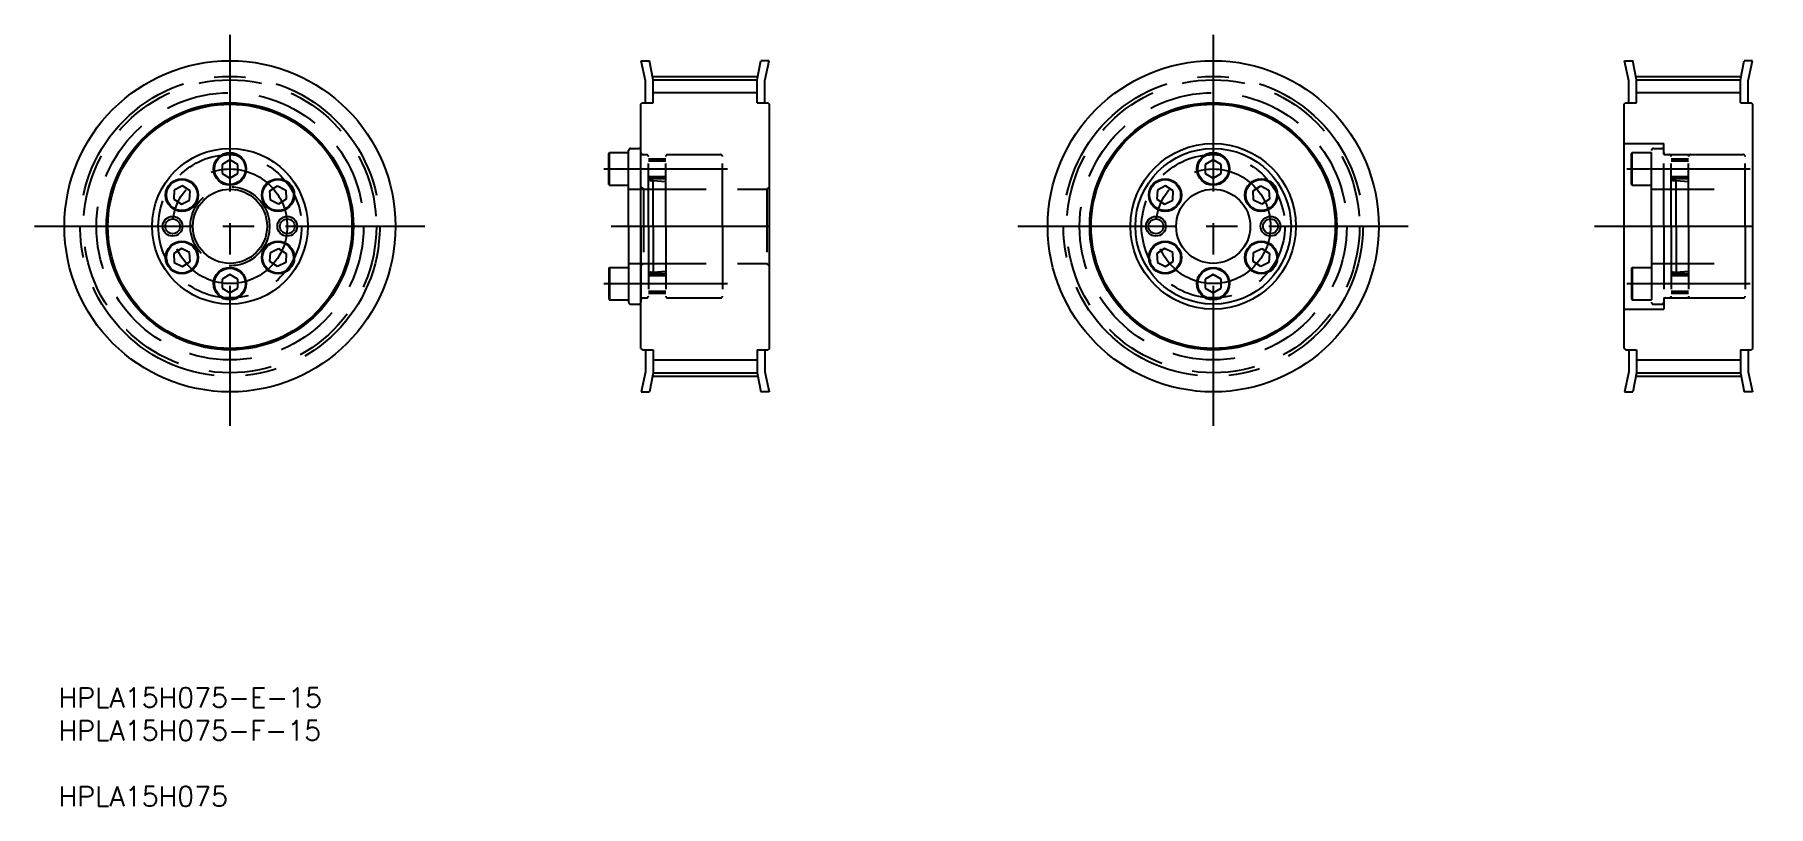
# Model space of a CAD drawing. Extents: x 10 to 361, y -15 to 141.
import ezdxf

# ---------------------------------------------------------------- set-up
doc = ezdxf.new("R2010")
doc.units = 0
doc.linetypes.add('CENTER', pattern=[50.8, 31.75, -6.35, 6.35, -6.35])
doc.linetypes.add('DASHED', pattern=[19.05, 12.7, -6.35])
doc.layers.get('0').update_dxf_attribs({"linetype": 'CONTINUOUS'})
doc.layers.add('CENTER', color=1, linetype='CENTER')
doc.styles.add('MISUMI', font='txt.shx')

# ---------------------------------------------------------------- blocks, each defined once
blk = doc.blocks.new('*U5')
at = {"color": 7, "linetype": 'CONTINUOUS', "style": 'MISUMI'}
for s, p in [('HPLA15H075-E-15', (15.05, 4.8)), ('HPLA15H075-F-15', (15.05, -1.87)), ('HPLA15H075', (15.05, -15.2))]:
    blk.add_text(s, height=4, dxfattribs=at).set_placement(p)

msp = doc.modelspace()

# ---------------------------------------------------------------- linework, layer by layer
at = {"color": 7, "linetype": 'CONTINUOUS'}
for p, q in [((132.99, 135.64), (134.65, 135.64)), ((133.82, 131.56), (132.99, 135.64)), ((135.42, 131.77), (134.65, 135.64)), ((156.42, 131.77), (157.2, 135.64)), ((158.86, 135.64), (157.2, 135.64)), ((158.02, 131.56), (158.86, 135.64)), ((332, 135.64), (333.66, 135.64)), ((332.83, 131.56), (332, 135.64)), ((334.43, 131.77), (333.66, 135.64)), ((355.43, 131.77), (356.21, 135.64)), ((357.86, 135.64), (356.21, 135.64)), ((357.03, 131.56), (357.86, 135.64)), ((133.82, 127.14), (133.82, 131.56)), ((135.42, 131.78), (156.42, 131.78)), ((135.42, 127.14), (135.42, 131.77)), ((156.42, 127.14), (156.42, 131.77)), ((158.02, 127.14), (158.02, 131.56)), ((332.83, 127.14), (332.83, 131.56)), ((334.43, 131.78), (355.43, 131.78)), ((334.43, 127.14), (334.43, 131.77)), ((355.43, 127.14), (355.43, 131.77)), ((357.03, 127.14), (357.03, 131.56)), ((132.92, 126.84), (133.22, 127.14)), ((132.92, 77.44), (132.92, 126.84)), ((133.22, 127.14), (135.42, 127.14)), ((156.42, 127.14), (158.62, 127.14)), ((158.92, 126.84), (158.62, 127.14)), ((158.92, 77.44), (158.92, 126.84)), ((158.92, 124.14), (158.92, 126.84)), ((331.93, 126.84), (332.23, 127.14)), ((331.93, 77.44), (331.93, 126.84)), ((332.23, 127.14), (334.43, 127.14)), ((355.43, 127.14), (357.63, 127.14)), ((357.93, 126.84), (357.63, 127.14)), ((357.93, 77.44), (357.93, 126.84)), ((357.93, 124.14), (357.93, 126.84)), ((126.42, 116.88), (126.52, 117.04)), ((126.42, 110.61), (126.42, 116.88)), ((126.52, 110.44), (126.52, 117.04)), ((126.52, 117.04), (130.42, 117.04)), ((130.42, 102.14), (130.42, 117.49)), ((130.42, 110.44), (130.42, 117.04)), ((130.82, 117.89), (132.52, 117.89)), ((132.92, 102.14), (132.92, 117.49)), ((49.73, 115.59), (48.13, 114.67)), ((48.13, 114.67), (48.13, 112.82)), ((48.13, 112.82), (49.73, 111.9)), ((51.33, 114.67), (49.73, 115.59)), ((49.73, 111.9), (51.33, 112.82)), ((50.53, 115.13), (50.53, 115.13)), ((50.93, 114.9), (50.93, 114.9)), ((51.33, 112.82), (51.33, 114.67)), ((130.42, 111.74), (130.42, 115.74)), ((248.74, 115.59), (247.14, 114.67)), ((247.14, 114.67), (247.14, 112.82)), ((247.14, 112.82), (248.74, 111.9)), ((250.34, 114.67), (248.74, 115.59)), ((248.74, 111.9), (250.34, 112.82)), ((249.54, 115.13), (249.54, 115.13)), ((249.94, 114.9), (249.94, 114.9)), ((250.34, 112.82), (250.34, 114.67)), ((38.45, 109.47), (38.35, 107.62)), ((40.1, 110.31), (38.45, 109.47)), ((41.65, 109.3), (40.1, 110.31)), ((41.55, 107.46), (41.65, 109.3)), ((57.81, 109.3), (59.36, 110.31)), ((57.91, 107.46), (57.81, 109.3)), ((59.36, 110.31), (61.01, 109.47)), ((61.01, 109.47), (61.1, 107.62)), ((126.42, 110.61), (126.52, 110.44)), ((126.52, 110.44), (130.42, 110.44)), ((237.46, 109.47), (237.36, 107.62)), ((239.1, 110.31), (237.46, 109.47)), ((240.65, 109.3), (239.1, 110.31)), ((240.56, 107.46), (240.65, 109.3)), ((256.82, 109.3), (258.37, 110.31)), ((256.92, 107.46), (256.82, 109.3)), ((258.37, 110.31), (260.01, 109.47)), ((260.01, 109.47), (260.11, 107.62)), ((38.35, 107.62), (39.9, 106.62)), ((39.9, 106.62), (41.55, 107.46)), ((59.55, 106.62), (57.91, 107.46)), ((61.1, 107.62), (59.55, 106.62)), ((237.36, 107.62), (238.91, 106.62)), ((238.91, 106.62), (240.56, 107.46)), ((258.56, 106.62), (256.92, 107.46)), ((260.11, 107.62), (258.56, 106.62)), ((130.42, 102.14), (130.42, 86.79)), ((132.92, 102.14), (132.92, 86.79)), ((39.9, 97.67), (38.35, 96.67)), ((38.35, 96.67), (38.45, 94.82)), ((38.45, 94.82), (40.1, 93.98)), ((41.55, 96.83), (39.9, 97.67)), ((40.1, 93.98), (41.65, 94.99)), ((41.65, 94.99), (41.55, 96.83)), ((57.81, 94.99), (57.91, 96.83)), ((59.36, 93.98), (57.81, 94.99)), ((57.91, 96.83), (59.55, 97.67)), ((61.01, 94.82), (59.36, 93.98)), ((59.55, 97.67), (61.1, 96.67)), ((61.1, 96.67), (61.01, 94.82)), ((238.91, 97.67), (237.36, 96.67)), ((237.36, 96.67), (237.46, 94.82)), ((237.46, 94.82), (239.1, 93.98)), ((240.56, 96.83), (238.91, 97.67)), ((239.1, 93.98), (240.65, 94.99)), ((240.65, 94.99), (240.56, 96.83)), ((256.82, 94.99), (256.92, 96.83)), ((258.37, 93.98), (256.82, 94.99)), ((256.92, 96.83), (258.56, 97.67)), ((260.01, 94.82), (258.37, 93.98)), ((258.56, 97.67), (260.11, 96.67)), ((260.11, 96.67), (260.01, 94.82)), ((49.73, 92.39), (48.13, 91.47)), ((48.13, 91.47), (48.13, 89.62)), ((51.33, 91.47), (49.73, 92.39)), ((51.33, 89.62), (51.33, 91.47)), ((126.42, 93.68), (126.52, 93.84)), ((126.42, 93.68), (126.42, 87.41)), ((126.52, 93.84), (130.42, 93.84)), ((126.52, 93.84), (126.52, 87.24)), ((130.42, 93.84), (130.42, 87.24)), ((130.42, 92.54), (130.42, 88.54)), ((248.74, 92.39), (247.14, 91.47)), ((247.14, 91.47), (247.14, 89.62)), ((250.34, 91.47), (248.74, 92.39)), ((250.34, 89.62), (250.34, 91.47)), ((48.13, 89.62), (49.73, 88.7)), ((49.73, 88.7), (51.33, 89.62)), ((247.14, 89.62), (248.74, 88.7)), ((248.74, 88.7), (250.34, 89.62)), ((126.42, 87.41), (126.52, 87.24)), ((126.52, 87.24), (130.42, 87.24)), ((130.82, 86.39), (132.52, 86.39)), ((158.92, 79.94), (158.92, 82.64)), ((357.93, 79.94), (357.93, 82.64)), ((132.92, 77.44), (133.22, 77.14)), ((158.92, 77.44), (158.62, 77.14)), ((331.93, 77.44), (332.23, 77.14)), ((357.93, 77.44), (357.63, 77.14)), ((133.22, 77.14), (135.42, 77.14)), ((133.82, 77.14), (133.82, 72.73)), ((135.42, 77.14), (135.42, 72.51)), ((156.42, 77.14), (156.42, 72.51)), ((156.42, 77.14), (158.62, 77.14)), ((158.02, 77.14), (158.02, 72.73)), ((332.23, 77.14), (334.43, 77.14)), ((332.83, 77.14), (332.83, 72.73)), ((334.43, 77.14), (334.43, 72.51)), ((355.43, 77.14), (355.43, 72.51)), ((355.43, 77.14), (357.63, 77.14)), ((357.03, 77.14), (357.03, 72.73)), ((133.82, 72.73), (132.99, 68.64)), ((135.42, 72.51), (134.65, 68.64)), ((135.42, 72.51), (156.42, 72.51)), ((156.42, 72.51), (157.2, 68.64)), ((158.02, 72.73), (158.86, 68.64)), ((332.83, 72.73), (332, 68.64)), ((334.43, 72.51), (333.66, 68.64)), ((334.43, 72.51), (355.43, 72.51)), ((355.43, 72.51), (356.21, 68.64)), ((357.03, 72.73), (357.86, 68.64)), ((132.99, 68.64), (134.65, 68.64)), ((158.86, 68.64), (157.2, 68.64)), ((332, 68.64), (333.66, 68.64)), ((357.86, 68.64), (356.21, 68.64))]:
    msp.add_line(p, q, dxfattribs=at)
at = {"color": 3, "linetype": 'CONTINUOUS'}
for p, q in [((135.42, 129.19), (156.42, 129.19)), ((334.43, 129.19), (355.43, 129.19)), ((135.42, 75.1), (156.42, 75.1)), ((334.43, 75.1), (355.43, 75.1))]:
    msp.add_line(p, q, dxfattribs=at)
at = {"color": 3, "linetype": 'DASHED'}
for p, q in [((133.33, 116.64), (134.02, 116.64)), ((134.42, 102.14), (134.42, 116.24)), ((137.92, 102.14), (137.92, 116.24)), ((138.32, 116.64), (149.02, 116.64)), ((149.42, 102.14), (149.42, 116.24)), ((331.93, 118.89), (339.93, 118.89)), ((333.43, 116.88), (333.53, 117.04)), ((333.43, 110.61), (333.43, 116.88)), ((333.53, 110.44), (333.53, 117.04)), ((333.53, 117.04), (337.43, 117.04)), ((337.43, 102.14), (337.43, 117.49)), ((337.43, 110.44), (337.43, 117.04)), ((337.83, 117.89), (339.53, 117.89)), ((339.93, 116.64), (339.93, 118.89)), ((339.93, 102.14), (339.93, 117.49)), ((339.93, 116.64), (357.93, 116.64)), ((340.34, 116.64), (341.03, 116.64)), ((341.43, 102.14), (341.43, 116.24)), ((344.93, 102.14), (344.93, 116.24)), ((345.33, 116.64), (356.03, 116.64)), ((356.43, 102.14), (356.43, 116.24)), ((137.92, 115.74), (134.42, 115.74)), ((137.92, 115.34), (134.42, 115.34)), ((337.43, 111.74), (337.43, 115.74)), ((344.93, 115.74), (341.43, 115.74)), ((344.93, 115.34), (341.43, 115.34)), ((130.42, 109.64), (149.42, 109.64)), ((132.92, 110.14), (133.42, 109.64)), ((133.42, 109.64), (158.42, 109.64)), ((133.42, 109.64), (133.42, 94.64)), ((137.92, 112.14), (134.42, 112.14)), ((137.92, 111.74), (134.44, 111.74)), ((134.83, 111.44), (135.42, 111.44)), ((135.42, 111.44), (137.92, 111.19)), ((135.42, 102.14), (135.42, 111.44)), ((158.92, 110.14), (158.42, 109.64)), ((158.42, 109.64), (158.42, 94.64)), ((333.43, 110.61), (333.53, 110.44)), ((333.53, 110.44), (337.43, 110.44)), ((337.43, 109.64), (356.43, 109.64)), ((344.93, 112.14), (341.43, 112.14)), ((344.93, 111.74), (341.45, 111.74)), ((341.84, 111.44), (342.43, 111.44)), ((342.43, 111.44), (344.93, 111.19)), ((342.43, 102.14), (342.43, 111.44)), ((134.42, 102.14), (134.42, 88.04)), ((135.42, 102.14), (135.42, 92.84)), ((137.92, 102.14), (137.92, 88.04)), ((149.42, 102.14), (149.42, 88.04)), ((337.43, 102.14), (337.43, 86.79)), ((339.93, 102.14), (339.93, 86.79)), ((341.43, 102.14), (341.43, 88.04)), ((342.43, 102.14), (342.43, 92.84)), ((344.93, 102.14), (344.93, 88.04)), ((356.43, 102.14), (356.43, 88.04)), ((130.42, 94.64), (149.42, 94.64)), ((132.92, 94.14), (133.42, 94.64)), ((133.42, 94.64), (158.42, 94.64)), ((137.92, 92.14), (134.42, 92.14)), ((137.92, 92.54), (134.44, 92.54)), ((134.83, 92.84), (135.42, 92.84)), ((135.42, 92.84), (137.92, 93.09)), ((158.92, 94.14), (158.42, 94.64)), ((333.43, 93.68), (333.53, 93.84)), ((333.43, 93.68), (333.43, 87.41)), ((333.53, 93.84), (337.43, 93.84)), ((333.53, 93.84), (333.53, 87.24)), ((337.43, 94.64), (356.43, 94.64)), ((337.43, 93.84), (337.43, 87.24)), ((337.43, 92.54), (337.43, 88.54)), ((344.93, 92.14), (341.43, 92.14)), ((344.93, 92.54), (341.45, 92.54)), ((341.84, 92.84), (342.43, 92.84)), ((342.43, 92.84), (344.93, 93.09)), ((137.92, 88.94), (134.42, 88.94)), ((137.92, 88.54), (134.42, 88.54)), ((344.93, 88.94), (341.43, 88.94)), ((344.93, 88.54), (341.43, 88.54)), ((133.33, 87.64), (134.02, 87.64)), ((138.32, 87.64), (149.02, 87.64)), ((331.93, 85.39), (339.93, 85.39)), ((333.43, 87.41), (333.53, 87.24)), ((333.53, 87.24), (337.43, 87.24)), ((337.83, 86.39), (339.53, 86.39)), ((339.93, 87.64), (339.93, 85.39)), ((339.93, 87.64), (357.93, 87.64)), ((340.34, 87.64), (341.03, 87.64)), ((345.33, 87.64), (356.03, 87.64))]:
    msp.add_line(p, q, dxfattribs=at)
at = {"color": 7, "linetype": 'CONTINUOUS'}
for centre, radius in [((49.73, 102.14), 33.5), ((248.74, 102.14), 33.5), ((49.73, 102.14), 25), ((49.73, 102.14), 24.7), ((248.74, 102.14), 25), ((248.74, 102.14), 24.7), ((49.73, 102.14), 15.75), ((49.73, 113.74), 3.3), ((49.73, 113.74), 3.14), ((248.74, 102.14), 16.75), ((248.74, 102.14), 15.75), ((248.74, 113.74), 3.3), ((248.74, 113.74), 3.14), ((40, 108.46), 3.3), ((40, 108.46), 3.14), ((49.73, 102.14), 7.5), ((59.46, 108.46), 3.3), ((59.46, 108.46), 3.14), ((239.01, 108.46), 3.3), ((239.01, 108.46), 3.14), ((248.74, 102.14), 7.5), ((258.47, 108.46), 3.3), ((258.47, 108.46), 3.14), ((38.13, 102.14), 1.5), ((61.33, 102.14), 1.5), ((237.14, 102.14), 2), ((237.14, 102.14), 1.5), ((260.34, 102.14), 2), ((260.34, 102.14), 1.5), ((40, 95.83), 3.3), ((40, 95.83), 3.14), ((59.46, 95.83), 3.3), ((59.46, 95.83), 3.14), ((239.01, 95.83), 3.3), ((239.01, 95.83), 3.14), ((258.47, 95.83), 3.3), ((258.47, 95.83), 3.14), ((49.73, 90.54), 3.3), ((49.73, 90.54), 3.14), ((248.74, 90.54), 3.3), ((248.74, 90.54), 3.14)]:
    msp.add_circle(centre, radius, dxfattribs=at)
at = {"color": 3, "linetype": 'DASHED'}
for centre, radius in [((49.73, 102.14), 29.63), ((248.74, 102.14), 29.63), ((49.73, 102.14), 27.04), ((248.74, 102.14), 27.04), ((49.73, 102.14), 14.5), ((248.74, 102.14), 14.5), ((49.73, 102.14), 8)]:
    msp.add_circle(centre, radius, dxfattribs=at)
at = {"color": 3}
for centre in [(38.13, 102.14), (61.33, 102.14)]:
    msp.add_circle(centre, 2, dxfattribs=at)
at = {"color": 7, "linetype": 'CONTINUOUS'}
for centre, start, end in [((130.82, 117.49), 90, 180), ((132.52, 117.49), 0, 90), ((130.82, 86.79), 180, 270), ((132.52, 86.79), 270, 0)]:
    msp.add_arc(centre, 0.4, start, end, dxfattribs=at)
at = {"color": 3, "linetype": 'DASHED'}
for centre, radius, start, end in [((133.33, 117.05), 0.41, 180, 270), ((134.02, 116.24), 0.4, 0, 90), ((138.32, 116.24), 0.4, 90, 180), ((149.02, 116.24), 0.4, 0, 90), ((337.83, 117.49), 0.4, 90, 180), ((339.53, 117.49), 0.4, 0, 90), ((340.34, 117.05), 0.41, 180, 270), ((341.03, 116.24), 0.4, 0, 90), ((345.33, 116.24), 0.4, 90, 180), ((356.03, 116.24), 0.4, 0, 90), ((134.83, 111.85), 0.41, 180, 270), ((341.84, 111.85), 0.41, 180, 270), ((134.83, 92.43), 0.41, 90, 180), ((341.84, 92.43), 0.41, 90, 180), ((134.02, 88.04), 0.4, 270, 0), ((138.32, 88.04), 0.4, 180, 270), ((149.02, 88.04), 0.4, 270, 0), ((341.03, 88.04), 0.4, 270, 0), ((345.33, 88.04), 0.4, 180, 270), ((356.03, 88.04), 0.4, 270, 0), ((133.33, 87.23), 0.41, 90, 180), ((337.83, 86.79), 0.4, 180, 270), ((339.53, 86.79), 0.4, 270, 0), ((340.34, 87.23), 0.41, 90, 180)]:
    msp.add_arc(centre, radius, start, end, dxfattribs=at)
at = {"layer": 'CENTER', "color": 1, "linetype": 'CENTER'}
for p, q in [((49.73, 140.91), (49.73, 61.79)), ((248.74, 140.91), (248.74, 61.79)), ((135.29, 132.46), (156.56, 132.46)), ((334.3, 132.46), (355.57, 132.46)), ((125.42, 113.74), (150.42, 113.74)), ((332.43, 113.74), (357.43, 113.74)), ((10.2, 102.14), (89.16, 102.14)), ((126.92, 102.14), (162.09, 102.14)), ((209.21, 102.14), (288.17, 102.14)), ((325.93, 102.14), (361.1, 102.14)), ((125.42, 90.54), (150.42, 90.54)), ((332.43, 90.54), (357.43, 90.54)), ((135.29, 71.82), (156.56, 71.82)), ((334.3, 71.82), (355.57, 71.82))]:
    msp.add_line(p, q, dxfattribs=at)
for centre, radius in [((49.73, 102.14), 30.32), ((248.74, 102.14), 30.32), ((49.73, 102.14), 11.6), ((248.74, 102.14), 11.6)]:
    msp.add_circle(centre, radius, dxfattribs=at)

# ---------------------------------------------------------------- block references
at = {"color": 7, "linetype": 'CONTINUOUS'}
msp.add_blockref('*U5', (0, 0), dxfattribs=at)

doc.saveas('drawing.dxf')
